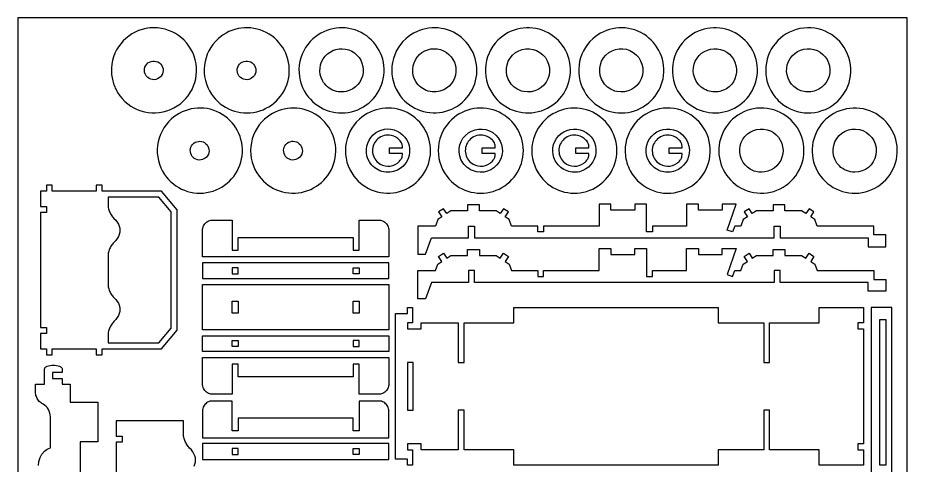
# Model space of a CAD drawing. Extents: x 1.1 to 38.7, y -0.3 to 40.
# Drawn here: x 1.1 to 38.66, y 21.07 to 39.98 of the extents above; entities that cross this region are included whole.
import ezdxf

# ---------------------------------------------------------------- set-up
doc = ezdxf.new("R2010")
doc.units = 0
doc.header["$MEASUREMENT"] = 0
doc.layers.get('0').update_dxf_attribs({"linetype": 'CONTINUOUS'})

msp = doc.modelspace()

# ---------------------------------------------------------------- linework, layer by layer
for points in [[(1.101, -0.338), (38.661, -0.338), (38.661, 39.976), (1.101, 39.976)], [(2.058, 25.994), (2.309, 25.994), (2.309, 25.744), (2.559, 25.744), (2.559, 25.994), (4.412, 25.994), (4.412, 25.743), (4.662, 25.743), (4.662, 25.994), (7.167, 25.994), (7.833, 26.774), (7.833, 31.87), (7.167, 32.65), (4.662, 32.65), (4.662, 32.9), (4.412, 32.9), (4.412, 32.65), (2.559, 32.65), (2.559, 32.9), (2.309, 32.9), (2.309, 32.65), (2.058, 32.65), (2.059, 32.005), (2.309, 32.005), (2.309, 31.755), (2.059, 31.755), (2.059, 26.889), (2.309, 26.889), (2.31, 26.639), (2.059, 26.639)], [(4.913, 26.244), (7.051, 26.244), (7.582, 26.866), (7.582, 31.778), (7.051, 32.4), (4.913, 32.4), (4.913, 32.005), (4.921, 31.958), (4.932, 31.912), (4.946, 31.866), (4.961, 31.821), (4.979, 31.777), (4.999, 31.734), (5.022, 31.691), (5.046, 31.65), (5.072, 31.611), (5.101, 31.572), (5.131, 31.535), (5.163, 31.5), (5.238, 31.423), (5.3, 31.342), (5.349, 31.26), (5.384, 31.175), (5.406, 31.09), (5.413, 31.004), (5.407, 30.915), (5.386, 30.827), (5.351, 30.739), (5.302, 30.654), (5.239, 30.57), (5.163, 30.49), (5.131, 30.454), (5.101, 30.417), (5.072, 30.379), (5.046, 30.339), (5.022, 30.298), (4.999, 30.256), (4.979, 30.213), (4.961, 30.169), (4.946, 30.124), (4.932, 30.078), (4.921, 30.031), (4.913, 29.984), (4.913, 28.66), (4.921, 28.613), (4.932, 28.566), (4.946, 28.52), (4.961, 28.475), (4.979, 28.431), (4.999, 28.388), (5.022, 28.346), (5.046, 28.305), (5.072, 28.265), (5.101, 28.227), (5.131, 28.19), (5.163, 28.154), (5.238, 28.077), (5.3, 27.997), (5.349, 27.914), (5.384, 27.83), (5.406, 27.744), (5.413, 27.658), (5.407, 27.569), (5.386, 27.481), (5.351, 27.394), (5.302, 27.308), (5.239, 27.225), (5.163, 27.144), (5.131, 27.109), (5.101, 27.072), (5.072, 27.033), (5.046, 26.994), (5.022, 26.953), (4.999, 26.91), (4.979, 26.867), (4.961, 26.823), (4.946, 26.778), (4.932, 26.732), (4.921, 26.686), (4.913, 26.639)], [(17.991, 29.987), (18.324, 29.987), (18.574, 30.677), (20.138, 30.677), (20.139, 31.178), (20.389, 31.178), (20.389, 30.677), (33.039, 30.677), (33.039, 31.178), (33.289, 31.178), (33.289, 30.677), (37.007, 30.677), (37.007, 30.299), (37.758, 30.299), (37.758, 30.8), (37.258, 30.8), (37.258, 31.178), (34.853, 31.178), (34.757, 31.451), (34.584, 31.565), (34.723, 31.774), (34.514, 31.912), (34.376, 31.704), (34.203, 31.818), (33.497, 31.818), (33.497, 32.069), (32.997, 32.069), (32.997, 31.818), (32.291, 31.818), (32.118, 31.704), (31.98, 31.912), (31.771, 31.774), (31.91, 31.565), (31.737, 31.451), (31.641, 31.178), (31.376, 31.178), (31.288, 30.927), (31.052, 31.01), (31.435, 32.103), (30.846, 32.103), (30.846, 31.853), (29.845, 31.853), (29.845, 32.103), (29.344, 32.103), (29.344, 31.178), (27.903, 31.178), (27.903, 30.927), (27.652, 30.927), (27.652, 32.103), (27.152, 32.103), (27.152, 31.853), (26.15, 31.853), (26.15, 32.103), (25.649, 32.103), (25.649, 31.178), (23.308, 31.178), (23.308, 30.927), (23.058, 30.927), (23.058, 31.178), (21.952, 31.178), (21.857, 31.451), (21.684, 31.565), (21.822, 31.774), (21.613, 31.912), (21.475, 31.704), (21.302, 31.818), (20.597, 31.818), (20.597, 32.069), (20.096, 32.069), (20.096, 31.818), (19.391, 31.818), (19.218, 31.704), (19.079, 31.912), (18.871, 31.774), (19.009, 31.565), (18.836, 31.451), (18.741, 31.178), (17.991, 31.178)], [(8.902, 29.873), (8.902, 30.995), (8.905, 31.045), (8.913, 31.095), (8.928, 31.143), (8.947, 31.189), (8.972, 31.233), (9.002, 31.273), (9.036, 31.31), (9.074, 31.343), (9.116, 31.371), (9.161, 31.394), (9.208, 31.412), (9.256, 31.424), (10.152, 31.424), (10.152, 30.162), (10.402, 30.162), (10.402, 30.693), (15.268, 30.693), (15.268, 30.162), (15.518, 30.162), (15.518, 31.424), (16.413, 31.424), (16.462, 31.412), (16.509, 31.394), (16.554, 31.371), (16.595, 31.343), (16.633, 31.31), (16.668, 31.273), (16.697, 31.233), (16.722, 31.189), (16.742, 31.143), (16.756, 31.095), (16.765, 31.045), (16.768, 30.995), (16.768, 29.873)], [(17.991, 28.109), (17.991, 29.3), (18.741, 29.3), (18.836, 29.573), (19.009, 29.687), (18.871, 29.896), (19.079, 30.034), (19.218, 29.826), (19.391, 29.94), (20.096, 29.94), (20.096, 30.191), (20.597, 30.191), (20.597, 29.94), (21.302, 29.94), (21.475, 29.826), (21.613, 30.034), (21.822, 29.896), (21.684, 29.687), (21.857, 29.573), (21.952, 29.3), (23.058, 29.3), (23.058, 29.049), (23.308, 29.049), (23.308, 29.3), (25.649, 29.3), (25.649, 30.225), (26.15, 30.225), (26.15, 29.975), (27.152, 29.975), (27.152, 30.225), (27.652, 30.225), (27.652, 29.049), (27.903, 29.049), (27.903, 29.3), (29.344, 29.3), (29.344, 30.225), (29.845, 30.225), (29.845, 29.975), (30.846, 29.975), (30.846, 30.225), (31.435, 30.225), (31.052, 29.132), (31.288, 29.049), (31.376, 29.3), (31.641, 29.3), (31.737, 29.573), (31.91, 29.687), (31.771, 29.896), (31.98, 30.034), (32.118, 29.826), (32.291, 29.94), (32.997, 29.94), (32.997, 30.191), (33.497, 30.191), (33.497, 29.94), (34.203, 29.94), (34.376, 29.826), (34.514, 30.034), (34.723, 29.896), (34.584, 29.687), (34.757, 29.573), (34.853, 29.3), (37.258, 29.3), (37.258, 28.922), (37.758, 28.922), (37.758, 28.421), (37.007, 28.421), (37.007, 28.799), (33.289, 28.799), (33.289, 29.3), (33.039, 29.3), (33.039, 28.799), (20.389, 28.799), (20.389, 29.3), (20.139, 29.3), (20.138, 28.799), (18.574, 28.799), (18.324, 28.109)], [(8.902, 28.958), (16.768, 28.958), (16.768, 29.623), (8.902, 29.623)], [(10.152, 29.165), (10.402, 29.165), (10.402, 29.416), (10.152, 29.416)], [(15.268, 29.165), (15.268, 29.416), (15.518, 29.416), (15.518, 29.165)], [(8.902, 26.796), (8.902, 28.707), (16.768, 28.707), (16.768, 26.796)], [(10.152, 27.501), (10.152, 28.002), (10.402, 28.002), (10.402, 27.501)], [(15.268, 27.501), (15.268, 28.002), (15.518, 28.002), (15.518, 27.501)], [(17.052, 21.329), (17.052, 27.484), (17.553, 27.484), (17.553, 27.735), (17.774, 27.735), (17.774, 27.09), (17.553, 27.09), (17.553, 26.84), (18.136, 26.84), (18.136, 27.09), (19.701, 27.09), (19.701, 25.409), (19.951, 25.409), (19.951, 27.09), (22.042, 27.09), (22.042, 27.735), (30.675, 27.735), (30.675, 27.09), (32.603, 27.09), (32.603, 25.408), (32.852, 25.408), (32.851, 27.09), (34.943, 27.09), (34.943, 27.735), (36.819, 27.735), (36.819, 27.09), (36.569, 27.09), (36.569, 26.84), (36.819, 26.84), (36.819, 21.974), (36.569, 21.974), (36.569, 21.724), (36.819, 21.724), (36.819, 21.079), (34.943, 21.079), (34.943, 21.724), (32.852, 21.724), (32.852, 23.405), (32.601, 23.405), (32.601, 21.724), (30.675, 21.724), (30.675, 21.079), (22.042, 21.079), (22.042, 21.724), (19.951, 21.724), (19.951, 23.405), (19.701, 23.405), (19.701, 21.724), (18.136, 21.724), (18.136, 21.974), (17.553, 21.974), (17.553, 21.724), (17.774, 21.724), (17.774, 21.079), (17.553, 21.079), (17.553, 21.329)], [(37.132, 20.578), (38.008, 20.578), (38.009, 27.735), (37.132, 27.735)], [(37.507, 21.079), (37.507, 27.234), (37.758, 27.234), (37.758, 21.079)], [(8.902, 25.88), (8.902, 26.545), (16.768, 26.545), (16.768, 25.88)], [(10.152, 26.338), (10.402, 26.338), (10.402, 26.088), (10.152, 26.088)], [(15.268, 26.088), (15.518, 26.088), (15.518, 26.338), (15.268, 26.338)], [(9.002, 24.23), (8.972, 24.27), (8.947, 24.314), (8.928, 24.36), (8.913, 24.408), (8.905, 24.458), (8.902, 24.508), (8.902, 25.63), (16.768, 25.63), (16.768, 24.508), (16.765, 24.458), (16.756, 24.408), (16.742, 24.36), (16.722, 24.314), (16.697, 24.27), (16.668, 24.23), (16.633, 24.193), (16.595, 24.16), (16.554, 24.132), (16.509, 24.109), (16.462, 24.092), (16.413, 24.079), (15.518, 24.079), (15.518, 25.341), (15.268, 25.341), (15.268, 24.81), (10.402, 24.81), (10.402, 25.341), (10.152, 25.341), (10.152, 24.079), (9.256, 24.079), (9.208, 24.092), (9.161, 24.109), (9.116, 24.132), (9.074, 24.16), (9.036, 24.193)], [(17.803, 23.405), (17.803, 25.408), (17.553, 25.408), (17.553, 23.405)], [(8.902, 22.236), (16.768, 22.236), (16.768, 23.358), (16.765, 23.408), (16.756, 23.457), (16.742, 23.506), (16.722, 23.552), (16.697, 23.595), (16.668, 23.636), (16.633, 23.673), (16.595, 23.705), (16.554, 23.733), (16.509, 23.757), (16.462, 23.774), (16.413, 23.787), (15.518, 23.787), (15.518, 22.525), (15.268, 22.525), (15.268, 23.056), (10.402, 23.056), (10.402, 22.525), (10.152, 22.525), (10.152, 23.787), (9.256, 23.787), (9.208, 23.774), (9.161, 23.757), (9.116, 23.733), (9.074, 23.705), (9.036, 23.673), (9.002, 23.636), (8.972, 23.595), (8.947, 23.552), (8.928, 23.506), (8.913, 23.457), (8.905, 23.408), (8.902, 23.358)], [(8.902, 21.32), (16.768, 21.32), (16.768, 21.986), (8.902, 21.986)], [(10.152, 21.778), (10.152, 21.528), (10.402, 21.528), (10.402, 21.778)], [(15.268, 21.528), (15.268, 21.778), (15.518, 21.778), (15.518, 21.528)]]:
    msp.add_lwpolyline(points, close=True)
for points in [[(5.314, 36.823, 0.860573), (8.596, 38.196, 0.861345), (5.056, 37.848, 0.074492), (5.108, 37.314, 0.074938)], [(9.279, 36.75, 0.69424), (12.555, 37.541, 0.694663), (9.561, 39.087, 0.180176), (8.984, 37.97, 0.180471)], [(13.283, 36.75, 0.694239), (16.558, 37.541, 0.694663), (13.565, 39.086, 0.180175), (12.988, 37.97, 0.180471)], [(17.251, 36.68, 0.685419), (20.481, 37.584, 0.685779), (17.483, 39.086, 0.186395), (16.902, 37.927, 0.186648)], [(21.258, 36.612, 0.685478), (24.44, 37.67, 0.685668), (21.374, 39.027, 0.186474), (20.849, 37.841, 0.186607)], [(25.096, 36.75, 0.694239), (28.371, 37.541, 0.694663), (25.378, 39.086, 0.180175), (24.801, 37.97, 0.180471)], [(29.153, 36.612, 0.685478), (32.335, 37.67, 0.685668), (29.269, 39.027, 0.186474), (28.744, 37.841, 0.186607)], [(33.211, 36.484, 0.820703), (36.143, 38.444, 0.820654), (32.684, 37.756, 0.098506), (32.821, 37.068, 0.098477)], [(13.97, 37.321, -0.686403), (15.076, 38.619, -0.685501), (15.129, 36.914, -0.186591), (14.472, 36.893, -0.185956)], [(17.91, 37.282, -0.686416), (18.951, 38.632, -0.685299), (19.087, 36.932, -0.186733), (18.433, 36.88, -0.185947)], [(21.888, 37.245, -0.823687), (23.153, 38.515, -0.822106), (22.461, 36.861, -0.097631), (22.138, 36.996, -0.096679)], [(25.829, 37.245, -0.823687), (27.095, 38.515, -0.822106), (26.402, 36.861, -0.097631), (26.08, 36.996, -0.096679)], [(29.808, 37.21, -0.713331), (30.779, 38.638, -0.712365), (30.896, 36.914, -0.167975), (30.302, 36.874, -0.167317)], [(33.777, 37.175, -0.731635), (34.722, 38.638, -0.730953), (34.796, 36.898, -0.155433), (34.243, 36.874, -0.154978)], [(6.479, 37.602, -0.929808), (7.181, 37.961, -0.930242), (6.538, 37.504, -0.03614), (6.505, 37.551, -0.036372)], [(10.397, 37.602, -0.929808), (11.099, 37.961, -0.930242), (10.456, 37.504, -0.03614), (10.423, 37.551, -0.036372)], [(7.298, 33.358, 0.69424), (10.574, 34.15, 0.694663), (7.58, 35.695, 0.180176), (7.003, 34.578, 0.180471)], [(11.29, 33.288, 0.68542), (14.52, 34.192, 0.685779), (11.521, 35.695, 0.186395), (10.94, 34.535, 0.186648)], [(15.294, 33.288, 0.685419), (18.524, 34.193, 0.685779), (15.526, 35.695, 0.186395), (14.945, 34.535, 0.186648)], [(19.322, 33.155, 0.685564), (22.45, 34.364, 0.685564), (19.322, 35.573, 0.186546), (18.854, 34.364, 0.186546)], [(23.275, 33.155, 0.685564), (26.403, 34.364, 0.685564), (23.275, 35.573, 0.186546), (22.808, 34.364, 0.186546)], [(27.276, 33.092, 0.820703), (30.209, 35.052, 0.820654), (26.75, 34.364, 0.098506), (26.887, 33.676, 0.098477)], [(31.292, 33.033, 0.740634), (34.248, 34.794, 0.740349), (30.812, 34.982, 0.149194), (30.755, 33.935, 0.149007)], [(35.299, 32.977, 0.731469), (38.18, 34.835, 0.731116), (34.754, 34.982, 0.155324), (34.707, 33.893, 0.155088)], [(15.953, 33.891, -0.686416), (16.994, 35.24, -0.685299), (17.13, 33.54, -0.186733), (16.476, 33.488, -0.185947)], [(17.346, 34.239), (16.792, 34.239), (16.792, 34.489), (17.346, 34.489, 0.000631), (17.337, 34.603, 0.074019), (17.328, 34.643, 0.096508), (17.223, 34.81, 0.152428), (16.879, 35.004, 0.235869), (16.305, 34.857, 0.463748), (16.318, 33.858, 0.167656), (16.721, 33.707, 0.167095), (17.132, 33.837, 0.066322), (17.254, 33.955, 0.075131), (17.328, 34.085, 0.074019), (17.337, 34.125, 0.000631)], [(19.895, 33.854, -0.823687), (21.16, 35.123, -0.822106), (20.468, 33.469, -0.097631), (20.145, 33.604, -0.096679)], [(21.263, 34.239), (20.71, 34.239), (20.71, 34.489), (21.263, 34.489, 0.000631), (21.255, 34.603, 0.074019), (21.246, 34.643, 0.096508), (21.141, 34.81, 0.152428), (20.797, 35.004, 0.235869), (20.223, 34.857, 0.463748), (20.236, 33.858, 0.167656), (20.639, 33.707, 0.167095), (21.05, 33.837, 0.066322), (21.172, 33.955, 0.075131), (21.246, 34.085, 0.074019), (21.255, 34.125, 0.000631)], [(23.874, 33.818, -0.713331), (24.845, 35.246, -0.712365), (24.961, 33.522, -0.167975), (24.368, 33.482, -0.167317)], [(25.217, 34.239), (24.663, 34.239), (24.663, 34.489), (25.217, 34.489, 0.000631), (25.209, 34.603, 0.074019), (25.199, 34.643, 0.096508), (25.095, 34.81, 0.152428), (24.75, 35.004, 0.235869), (24.177, 34.857, 0.463748), (24.189, 33.858, 0.167656), (24.592, 33.707, 0.167095), (25.004, 33.837, 0.066322), (25.125, 33.955, 0.075131), (25.199, 34.085, 0.074019), (25.209, 34.125, 0.000631)], [(27.843, 33.783, -0.731635), (28.788, 35.246, -0.730953), (28.862, 33.506, -0.155433), (28.309, 33.482, -0.154978)], [(29.159, 34.239), (28.605, 34.239), (28.605, 34.489), (29.159, 34.489, 0.000631), (29.15, 34.603, 0.074019), (29.141, 34.643, 0.096508), (29.036, 34.81, 0.152428), (28.692, 35.004, 0.235869), (28.118, 34.857, 0.463748), (28.131, 33.858, 0.167656), (28.534, 33.707, 0.167095), (28.945, 33.837, 0.066322), (29.067, 33.955, 0.075131), (29.141, 34.085, 0.074019), (29.15, 34.125, 0.000631)], [(31.825, 33.75, -0.750257), (32.742, 35.247, -0.749956), (32.773, 33.492, -0.142886), (32.262, 33.483, -0.142689)], [(35.797, 33.718, -0.82071), (36.793, 35.208, -0.820647), (36.443, 33.451, -0.09851), (36.094, 33.52, -0.098472)], [(8.433, 34.175, -0.844559), (9.047, 34.658, -0.844255), (8.626, 33.999, -0.084449), (8.515, 34.071, -0.08427)], [(12.374, 34.175, -0.844559), (12.989, 34.658, -0.844255), (12.568, 33.999, -0.084449), (12.456, 34.071, -0.08427)]]:
    msp.add_lwpolyline(points, format="xyb", close=True)
for points in [[(1.978, 21.057), (1.994, 21.233), (2.042, 21.399), (2.12, 21.546), (2.222, 21.668), (2.344, 21.757), (2.479, 21.809), (2.479, 23.115), (2.473, 23.196), (2.457, 23.277), (2.431, 23.354), (2.395, 23.428), (2.349, 23.496), (2.295, 23.557), (2.234, 23.611), (2.166, 23.657), (2.123, 23.68), (2.083, 23.707), (2.045, 23.737), (2.01, 23.77), (1.978, 23.807), (1.949, 23.845), (1.924, 23.887), (1.902, 23.93), (1.884, 23.975), (1.869, 24.021), (1.859, 24.068), (1.853, 24.116), (1.853, 24.492), (2.227, 24.492), (2.227, 25.125), (2.23, 25.146), (2.236, 25.166), (2.246, 25.184), (2.26, 25.201), (2.277, 25.216), (2.297, 25.231), (2.319, 25.244), (2.344, 25.255), (2.401, 25.274), (2.464, 25.288), (2.532, 25.296), (2.602, 25.298), (2.672, 25.296), (2.74, 25.288), (2.803, 25.274), (2.86, 25.255), (2.885, 25.244), (2.908, 25.231), (2.928, 25.216), (2.945, 25.201), (2.958, 25.184), (2.968, 25.166), (2.975, 25.146), (2.977, 24.991), (2.56, 24.991), (2.56, 24.742), (2.977, 24.742), (2.977, 24.492), (3.31, 24.492), (3.31, 23.741), (4.481, 23.742), (4.481, 22.06), (3.73, 22.06), (3.73, 20.057)], [(8.543, 21.036), (8.579, 21.124), (8.6, 21.212), (8.606, 21.301), (8.599, 21.387), (8.577, 21.472), (8.542, 21.557), (8.493, 21.639), (8.431, 21.72), (8.356, 21.797), (8.324, 21.832), (8.293, 21.869), (8.265, 21.908), (8.239, 21.947), (8.214, 21.988), (8.192, 22.03), (8.172, 22.074), (8.154, 22.118), (8.138, 22.163), (8.125, 22.209), (8.114, 22.255), (8.105, 22.302), (8.105, 22.947), (5.251, 22.947), (5.251, 22.302), (5.502, 22.302), (5.502, 22.052), (5.252, 22.052), (5.252, 17.186)]]:
    msp.add_lwpolyline(points)

doc.saveas('drawing.dxf')
